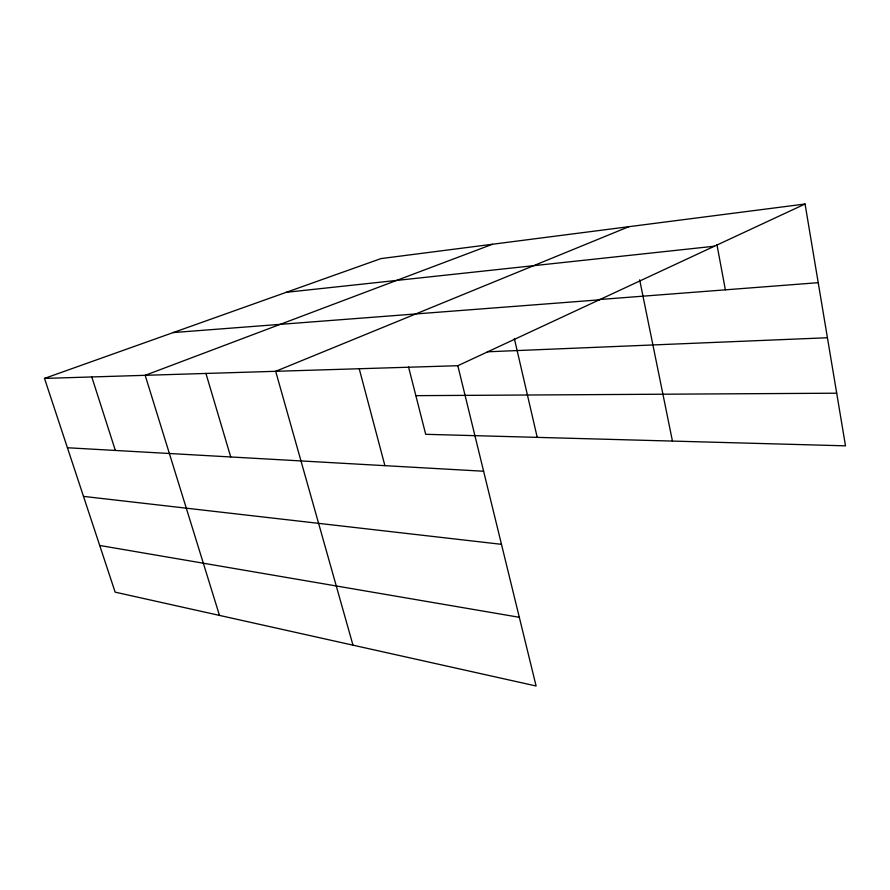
<?xml version="1.0" encoding="UTF-8"?>
<svg xmlns="http://www.w3.org/2000/svg" width="890" height="890" viewBox="0 0 890 890"><rect width="100%" height="100%" fill="white"/><g stroke="black" fill="none" stroke-linecap="round" stroke-linejoin="round"><path stroke-width="1.33" d="M457.827 365.712L536.103 685.99L115.144 592.15L44.5 378.406L457.827 365.712L805.061 204.01L845.5 445.834L425.698 434.309L408.543 366.936M628.863 226.694L275.678 371.308L352.985 645.172M492.526 244.238L145.181 375.313L219.485 615.413M44.5 378.406L380.953 258.601L805.061 204.01M286.291 292.309L714.425 246.219M597.591 299.674L818.21 282.686M173.216 332.571L599.215 299.863M487.264 351.806L827.422 337.744M415.853 395.661L836.7 393.202M67.418 447.748L483.615 471.233M83.493 496.386L501.471 544.324M99.713 545.47L519.315 617.304M91.792 376.959L115.355 450.451M205.935 373.444L230.721 456.959M359.226 368.738L384.903 465.659M514.364 338.589L537.226 437.368M639.665 279.827L672.451 441.084M716.962 244.739L725.372 289.829"/></g></svg>
